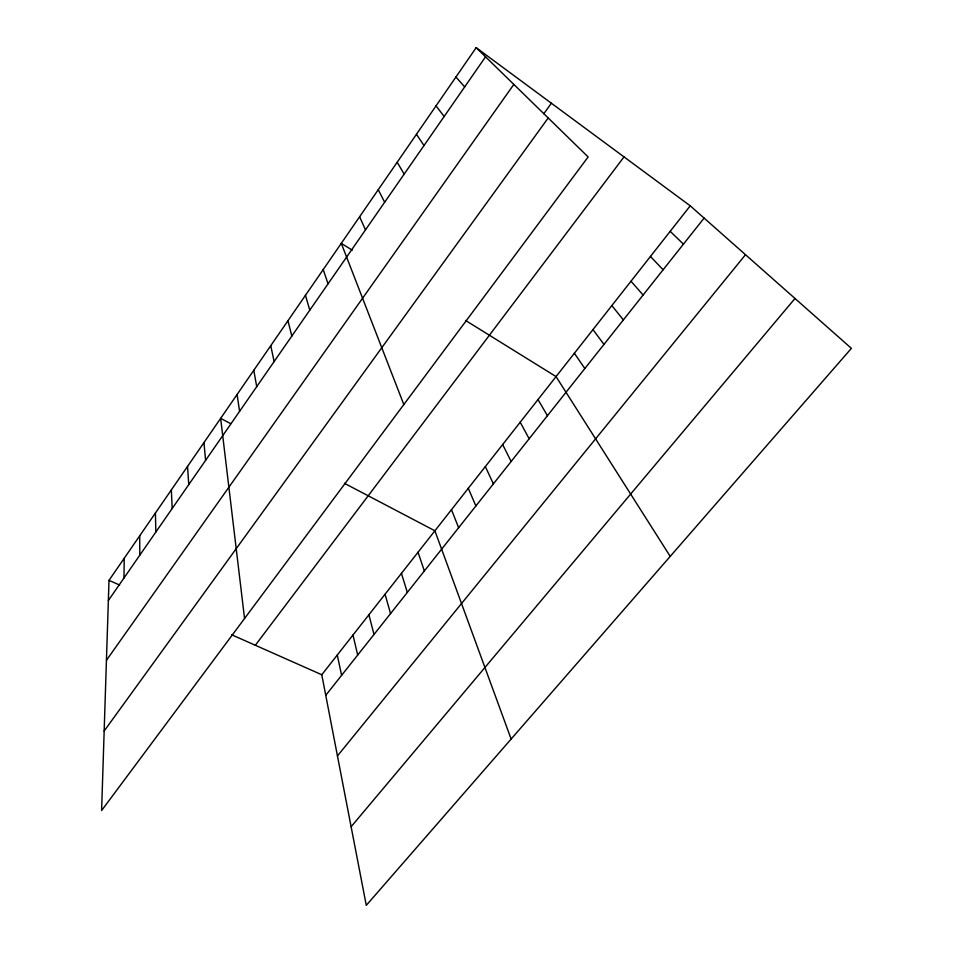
<?xml version="1.0" encoding="UTF-8"?>
<svg xmlns="http://www.w3.org/2000/svg" width="953" height="953" viewBox="0 0 953 953"><rect width="100%" height="100%" fill="white"/><g stroke="black" fill="none" stroke-linecap="round" stroke-linejoin="round"><path stroke-width="1.43" d="M123.95 578.042L124.247 558.232M109.011 580.341L101.602 810.538L588.132 156.947L476.166 47.65L109.011 580.341L119.602 585.047M108.356 600.509L485.553 56.811M106.438 660.298L513.834 84.412M543.806 113.729L551.382 103.234M104.163 730.999L548.201 117.969M255.333 645.276L624.024 156.9M690.234 205.824L851.398 348.357L366.286 905.35L321.78 674.748L690.234 205.824L476.166 47.65M325.747 695.333L704.1 218.094M337.445 755.932L745.508 254.713M351.121 826.739L794.993 298.48M231.698 634.781L321.78 674.748M230.817 423.716L220.643 418.379L244.552 618.509M344.414 483.314L434.89 530.785L511.13 739.051M352.241 250.162L341.281 243.36L403.822 404.548M465.588 320.47L556.052 376.59L670.221 556.385M670.185 231.341L683.444 244.147M650.446 256.464L663.121 269.794M455.927 77.014L464.671 86.89M630.993 281.206L643.096 295.037M611.838 305.591L623.381 319.91M436.033 105.89L444.158 116.469M592.969 329.607L603.976 344.39M574.373 353.277L584.844 368.513M416.449 134.29L423.99 145.547M537.992 399.581L547.451 415.687M397.198 162.224L404.155 174.137M520.195 422.227L529.165 438.749M378.258 189.707L384.655 202.239M502.648 444.563L511.142 461.478M485.351 466.577L493.392 483.886M359.615 216.748L365.476 229.887M468.292 488.281L475.881 505.96M451.472 509.688L458.631 527.724M323.222 269.544L328.046 283.839M418.045 552.228L424.347 570.966M401.439 573.372L407.324 592.432M305.46 295.323L309.785 310.166M385.06 594.207L390.539 613.601M368.906 614.768L374.005 634.472M287.973 320.696L291.809 336.075M352.979 635.032L357.697 655.045M337.279 655.033L341.615 675.332M270.747 345.689L274.13 361.568M253.796 370.288L256.714 386.656M237.094 394.518L239.584 411.351M203.954 442.585L205.598 460.335M187.527 466.422L188.754 484.612M171.349 489.902L172.171 508.521M155.41 513.024L155.851 532.048M139.71 535.8L139.781 555.218"/></g></svg>
